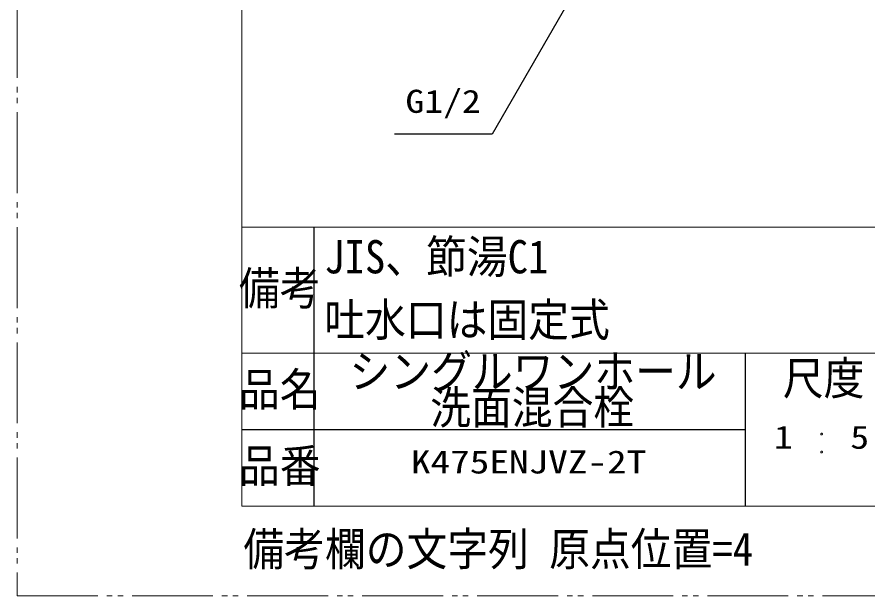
# Model space of a CAD drawing. Units: millimetres at full size, sheet at 1:5; details may follow other scales. Extents: x -1050 to 0, y -742 to 742.
# Drawn here: x -1050 to -576.7, y -742.5 to -420.6 of the extents above; entities that cross this region are included whole.
import ezdxf
from ezdxf.enums import TextEntityAlignment as Align

# ---------------------------------------------------------------- set-up
doc = ezdxf.new("R2010")
doc.units = ezdxf.units.MM
doc.header["$LTSCALE"] = 5
doc.linetypes.add('DOUBLE_CHAIN2', pattern=[12.8, 9, -1, 0.6, -0.6, 0.6, -1])
doc.linetypes.add('LONG_CHAIN', pattern=[21, 18, -1, 1, -1])
doc.layers.add('0-0_K475ENJVZ-2T', color=7, linetype='Continuous', lineweight=15)
doc.styles.add('ＭＳ ゴシック', font='')
doc.styles.add('ＭＳ 明朝', font='')
doc.styles.get('ＭＳ ゴシック').set_extended_font_data('MS Gothic')
doc.styles.get('ＭＳ 明朝').set_extended_font_data('MS Mincho')

msp = doc.modelspace()

# ---------------------------------------------------------------- linework, layer by layer
at = {"layer": '0-0_K475ENJVZ-2T', "color": 4, "linetype": 'DOUBLE_CHAIN2'}
for p, q in [((-1050, 742.5), (-1050, -742.5)), ((-1050, -742.5), (0, -742.5))]:
    msp.add_line(p, q, dxfattribs=at)
at = {"layer": '0-0_K475ENJVZ-2T'}
for p, q in [((-925, -692.5), (-925, 0)), ((-925, -537.5), (-50, -537.5)), ((-50, -607.5), (-925, -607.5)), ((-925, -692.5), (-525, -692.5))]:
    msp.add_line(p, q, dxfattribs=at)
at = {"layer": '0-0_K475ENJVZ-2T', "color": 2, "lineweight": 30}
for p, q in [((-885, -537.5), (-885, -607.5)), ((-885, -607.5), (-885, -692.5)), ((-645, -607.5), (-645, -692.5)), ((-925, -650), (-645, -650))]:
    msp.add_line(p, q, dxfattribs=at)
msp.add_lwpolyline([(-733.74, -395.733), (-785.702, -485.733), (-839.955, -485.733)], dxfattribs=at)
at = {"layer": '0-0_K475ENJVZ-2T', "linetype": 'LONG_CHAIN'}
for centre in [(-602.5, -652.5), (-602.5, -662.5)]:
    msp.add_circle(centre, 0.5, dxfattribs=at)

# ---------------------------------------------------------------- texts
at = {"layer": '0-0_K475ENJVZ-2T'}
for s, height, style, width, p in [('G1/2', 12.83, 'ＭＳ ゴシック', 1.2, (-833.933, -477.733)), ('JIS、節湯C1', 18.48, 'ＭＳ 明朝', 0.9, (-879.112, -568.684)), ('吐水口は固定式', 18.48, 'ＭＳ 明朝', 0.9, (-879.112, -603.684)), ('シングルワンホール', 18.48, 'ＭＳ 明朝', 0.9, (-865.038, -632.434)), ('洗面混合栓', 18.48, 'ＭＳ 明朝', 0.9, (-820.182, -652.434)), ('1', 12.83, 'ＭＳ ゴシック', 1.2, (-629.026, -664.5)), ('5', 12.83, 'ＭＳ ゴシック', 1.2, (-586.526, -664.5)), ('K475ENJVZ-2T', 12.83, 'ＭＳ ゴシック', 1.25, (-830.914, -678.25))]:
    msp.add_text(s, height=height, dxfattribs=dict(at, style=style, width=width)).set_placement(p, align=Align.BOTTOM_LEFT)
at = {"layer": '0-0_K475ENJVZ-2T', "color": 2, "style": 'ＭＳ 明朝', "width": 0.9}
for s, p in [('備考', (-926.54, -586.184)), ('尺度', (-624.04, -636.184)), ('品名', (-926.54, -642.434)), ('品番', (-926.54, -684.934))]:
    msp.add_text(s, height=18.48, dxfattribs=at).set_placement(p, align=Align.BOTTOM_LEFT)
at = {"layer": '0-0_K475ENJVZ-2T', "color": 134, "style": 'ＭＳ 明朝', "width": 0.9}
msp.add_text('備考欄の文字列 原点位置=4', height=18.48, dxfattribs=at).set_placement((-924.112, -731.184), align=Align.BOTTOM_LEFT)

doc.saveas('drawing.dxf')
